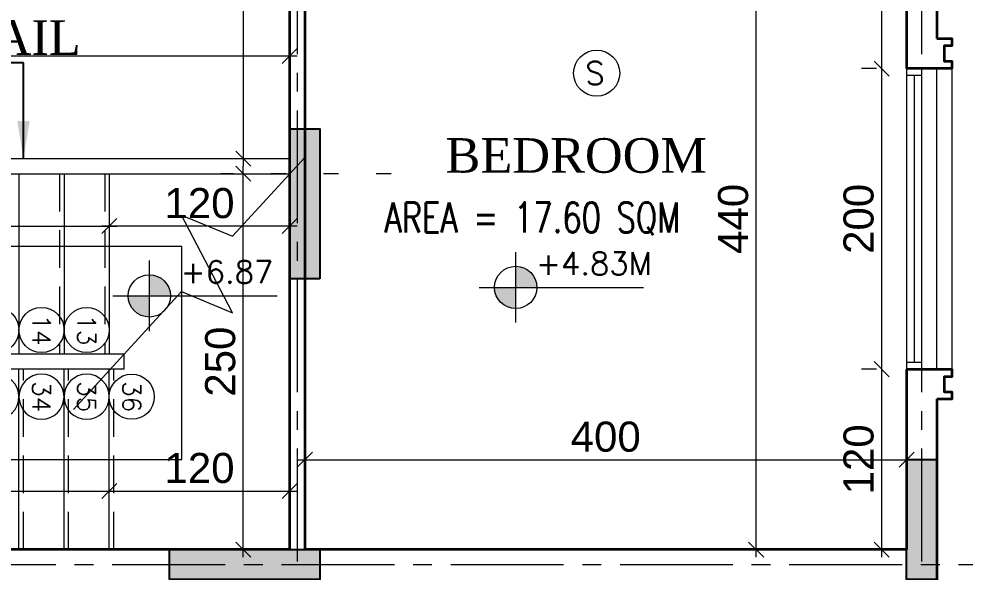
# Model space of a CAD drawing. Header units: millimetres. Extents: x -11627 to -10952, y 10244 to 10588.
# Drawn here: x -11306.41 to -11300.12, y 10461.08 to 10464.76 of the extents above; entities that cross this region are included whole.
import ezdxf
from ezdxf.enums import TextEntityAlignment as Align

# ---------------------------------------------------------------- set-up
doc = ezdxf.new("R2010")
doc.units = ezdxf.units.MM
doc.header["$PDMODE"] = 35
for name, pattern in [('DOT', [0.25, 0, -0.25]), ('GROUND FLOOR XREF - option 3$0$FATHER FR$0$CENTER2', [1.125, 0.75, -0.125, 0.125, -0.125]), ('HIDDEN', [0.375, 0.25, -0.125])]:
    doc.linetypes.add(name, pattern=pattern)
doc.layers.get('0').update_dxf_attribs({"lineweight": 5})
doc.layers.get('DEFPOINTS').update_dxf_attribs({"lineweight": 5})
for name, color, linetype in [('A-ARROW', 1, 'Continuous'), ('CivilDefense', 2, 'Continuous'), ('col1', 6, 'Continuous')]:
    doc.layers.add(name, color=color, linetype=linetype)
for name, color, linetype, lineweight in [('A-AXIS LINE', 8, 'GROUND FLOOR XREF - option 3$0$FATHER FR$0$CENTER2', 0), ('A-GEN DIMS INTERNAL', 86, 'Continuous', 5), ('A-LEVEL TAG', 23, 'Continuous', 9), ('A-STAIR HIDDEN', 251, 'HIDDEN', 9), ('A-STAIRS', 5, 'Continuous', 9), ('A-TEXT', 3, 'Continuous', 13), ('DIM IN', 191, 'Continuous', 5), ('DOORS', 30, 'Continuous', 9), ('FIRE', 2, 'Continuous', 5), ('S-COL HATCH', 5, 'Continuous', 15), ('STAIR', 34, 'Continuous', 5), ('SYMBOLS LEVEL', 233, 'Continuous', 5), ('text1', 32, 'Continuous', 9), ('WALLS', 4, 'Continuous', 35), ('Window', 57, 'Continuous', 13)]:
    doc.layers.add(name, color=color, linetype=linetype, lineweight=lineweight)
doc.styles.add('Axis-Circle', font='ROMANS.shx', dxfattribs={"height": 0.4})
doc.styles.add('GROUND FLOOR XREF - option 3$0$STYLE1', font='arial.ttf', dxfattribs={"height": 0.2})
doc.styles.add('ROMANS', font='romans.shx', dxfattribs={"width": 0.85})
doc.styles.add('SIMPLEX', font='romans.shx', dxfattribs={"width": 0.75})
doc.styles.add('STYLE2', font='times.ttf', dxfattribs={"height": 0.25})
doc.styles.add('T20-200', font='ROMANS.SHX', dxfattribs={"height": 0.4})
doc.dimstyles.new('D100', dxfattribs={"dimtxt": 0.2, "dimasz": 0.1, "dimexe": 0.18, "dimexo": 0.0625, "dimgap": 0.1, "dimtad": 1, "dimzin": 0, "dimdsep": 46, "dimtxsty": 'SIMPLEX', "dimblk": 'DOT1', "dimcen": 0.1, "dimse1": 1, "dimse2": 1, "dimclrd": 256, "dimclre": 256, "dimclrt": 256, "dimadec": 0, "dimazin": 0, "dimtfac": 5, "dimtix": 1, "dimtmove": 2, "dimatfit": 3, "dimfxl": 1, "dimtolj": 1, "dimtzin": 0, "dimlwd": -1, "dimlwe": -1, "dimarcsym": 0})
doc.dimstyles.new('DIM 100', dxfattribs={"dimtxt": 0.2, "dimasz": 0.1, "dimexe": 0.15, "dimexo": 0.2, "dimgap": 0.05, "dimtad": 1, "dimdec": 0, "dimlfac": 100, "dimzin": 1, "dimdsep": 46, "dimtxsty": 'GROUND FLOOR XREF - option 3$0$STYLE1', "dimblk": 'OBLIQUE', "dimcen": 0.02, "dimdle": 0.05, "dimclrd": 256, "dimclre": 6, "dimclrt": 3, "dimadec": 1, "dimazin": 0, "dimtfac": 0.9, "dimtdec": 0, "dimtix": 1, "dimtofl": 0, "dimtmove": 2, "dimatfit": 3, "dimldrblk": 'ARCHTICK', "dimfxl": 1, "dimtolj": 1, "dimtzin": 12, "dimlwd": -1, "dimlwe": -1, "dimarcsym": 0})

# ---------------------------------------------------------------- blocks, each defined once
blk = doc.blocks.new('_Oblique')
at = {"color": 0, "linetype": 'ByBlock', "lineweight": -2}
blk.add_line((-0.5, -0.5), (0.5, 0.5), dxfattribs=at)
blk = doc.blocks.new('*D975')
at = {"layer": 'A-GEN DIMS INTERNAL', "color": 6, "linetype": 'DOT', "transparency": 16777216}
for p, q in [((-11304.5061, 10461.9586), (-11304.5061, 10461.6733)), ((-11300.5061, 10461.9586), (-11300.5061, 10461.6733))]:
    blk.add_line(p, q, dxfattribs=at)
at = {"layer": 'A-GEN DIMS INTERNAL', "transparency": 16777216}
blk.add_line((-11304.5561, 10461.8233), (-11300.4561, 10461.8233), dxfattribs=at)
at = {"layer": 'DEFPOINTS', "color": 0, "transparency": 16777216}
for p in [(-11304.5061, 10462.1586), (-11300.5061, 10462.1586), (-11300.5061, 10461.8233)]:
    blk.add_point(p, dxfattribs=at)
at = {"layer": 'A-GEN DIMS INTERNAL', "transparency": 16777216, "xscale": 0.1, "yscale": 0.1, "zscale": 0.1, "rotation": 180}
blk.add_blockref('_Oblique', (-11304.5061, 10461.8233), dxfattribs=at)
at = {"layer": 'A-GEN DIMS INTERNAL', "transparency": 16777216, "xscale": 0.1, "yscale": 0.1, "zscale": 0.1}
blk.add_blockref('_Oblique', (-11300.5061, 10461.8233), dxfattribs=at)
at = {"layer": 'A-GEN DIMS INTERNAL', "color": 3, "transparency": 16777216, "insert": (-11302.5061, 10461.9754), "char_height": 0.2, "attachment_point": 5, "style": 'GROUND FLOOR XREF - option 3$0$STYLE1'}
blk.add_mtext('\\A1;400', dxfattribs=at)
blk = doc.blocks.new('_ArchTick')
at = {"color": 0, "linetype": 'ByBlock', "const_width": 0.15}
blk.add_lwpolyline([(-0.5, -0.5), (0.5, 0.5)], dxfattribs=at)
blk = doc.blocks.new('*D995')
at = {"layer": 'A-GEN DIMS INTERNAL', "transparency": 16777216}
blk.add_line((-11300.6725, 10465.6756), (-11300.6725, 10464.3756), dxfattribs=at)
at = {"layer": 'A-GEN DIMS INTERNAL', "color": 6, "linetype": 'DOT', "transparency": 16777216}
for p, q in [((-11300.7061, 10465.6256), (-11300.8225, 10465.6256)), ((-11300.7061, 10464.4256), (-11300.8225, 10464.4256))]:
    blk.add_line(p, q, dxfattribs=at)
at = {"layer": 'DEFPOINTS', "color": 0, "transparency": 16777216}
for p in [(-11300.5061, 10465.6256), (-11300.6725, 10464.4256), (-11300.5061, 10464.4256)]:
    blk.add_point(p, dxfattribs=at)
at = {"layer": 'A-GEN DIMS INTERNAL', "transparency": 16777216, "xscale": 0.1, "yscale": 0.1, "zscale": 0.1}
for p, rotation in [((-11300.6725, 10465.6256), 90), ((-11300.6725, 10464.4256), 270)]:
    blk.add_blockref('_Oblique', p, dxfattribs=dict(at, rotation=rotation))
at = {"layer": 'A-GEN DIMS INTERNAL', "color": 3, "transparency": 16777216, "insert": (-11300.8246, 10465.0256), "char_height": 0.2, "attachment_point": 5, "rotation": 90, "style": 'GROUND FLOOR XREF - option 3$0$STYLE1'}
blk.add_mtext('\\A1;120', dxfattribs=at)
blk = doc.blocks.new('*D996')
at = {"layer": 'A-GEN DIMS INTERNAL', "transparency": 16777216}
blk.add_line((-11300.6725, 10464.4756), (-11300.6725, 10462.3756), dxfattribs=at)
at = {"layer": 'A-GEN DIMS INTERNAL', "color": 6, "linetype": 'DOT', "transparency": 16777216}
for p, q in [((-11300.7061, 10464.4256), (-11300.8225, 10464.4256)), ((-11300.7061, 10462.4256), (-11300.8225, 10462.4256))]:
    blk.add_line(p, q, dxfattribs=at)
at = {"layer": 'DEFPOINTS', "color": 0, "transparency": 16777216}
for p in [(-11300.5061, 10464.4256), (-11300.6725, 10462.4256), (-11300.5061, 10462.4256)]:
    blk.add_point(p, dxfattribs=at)
at = {"layer": 'A-GEN DIMS INTERNAL', "transparency": 16777216, "xscale": 0.1, "yscale": 0.1, "zscale": 0.1}
for p, rotation in [((-11300.6725, 10464.4256), 90), ((-11300.6725, 10462.4256), 270)]:
    blk.add_blockref('_Oblique', p, dxfattribs=dict(at, rotation=rotation))
at = {"layer": 'A-GEN DIMS INTERNAL', "color": 3, "transparency": 16777216, "insert": (-11300.8246, 10463.4256), "char_height": 0.2, "attachment_point": 5, "rotation": 90, "style": 'GROUND FLOOR XREF - option 3$0$STYLE1'}
blk.add_mtext('\\A1;200', dxfattribs=at)
blk = doc.blocks.new('*D1008')
at = {"layer": 'A-GEN DIMS INTERNAL', "transparency": 16777216}
blk.add_line((-11301.5061, 10461.1756), (-11301.5061, 10465.6756), dxfattribs=at)
at = {"layer": 'A-GEN DIMS INTERNAL', "color": 6, "linetype": 'DOT', "transparency": 16777216}
for p, q in [((-11300.7061, 10465.6256), (-11301.6561, 10465.6256)), ((-11300.9236, 10461.2256), (-11301.6561, 10461.2256))]:
    blk.add_line(p, q, dxfattribs=at)
at = {"layer": 'DEFPOINTS', "color": 0, "transparency": 16777216}
for p in [(-11301.5061, 10465.6256), (-11300.5061, 10465.6256), (-11300.7236, 10461.2256)]:
    blk.add_point(p, dxfattribs=at)
at = {"layer": 'A-GEN DIMS INTERNAL', "transparency": 16777216, "xscale": 0.1, "yscale": 0.1, "zscale": 0.1}
for p, rotation in [((-11301.5061, 10465.6256), 90), ((-11301.5061, 10461.2256), 270)]:
    blk.add_blockref('_Oblique', p, dxfattribs=dict(at, rotation=rotation))
at = {"layer": 'A-GEN DIMS INTERNAL', "color": 3, "transparency": 16777216, "insert": (-11301.6582, 10463.4256), "char_height": 0.2, "attachment_point": 5, "rotation": 90, "style": 'GROUND FLOOR XREF - option 3$0$STYLE1'}
blk.add_mtext('\\A1;440', dxfattribs=at)
blk = doc.blocks.new('*D1022')
at = {"layer": 'A-GEN DIMS INTERNAL', "transparency": 16777216}
blk.add_line((-11300.6725, 10462.4756), (-11300.6725, 10461.1756), dxfattribs=at)
at = {"layer": 'A-GEN DIMS INTERNAL', "color": 6, "linetype": 'DOT', "transparency": 16777216}
for p, q in [((-11300.7061, 10462.4256), (-11300.8225, 10462.4256)), ((-11300.7061, 10461.2256), (-11300.8225, 10461.2256))]:
    blk.add_line(p, q, dxfattribs=at)
at = {"layer": 'DEFPOINTS', "color": 0, "transparency": 16777216}
for p in [(-11300.5061, 10462.4256), (-11300.6725, 10461.2256), (-11300.5061, 10461.2256)]:
    blk.add_point(p, dxfattribs=at)
at = {"layer": 'A-GEN DIMS INTERNAL', "transparency": 16777216, "xscale": 0.1, "yscale": 0.1, "zscale": 0.1}
for p, rotation in [((-11300.6725, 10462.4256), 90), ((-11300.6725, 10461.2256), 270)]:
    blk.add_blockref('_Oblique', p, dxfattribs=dict(at, rotation=rotation))
at = {"layer": 'A-GEN DIMS INTERNAL', "color": 3, "transparency": 16777216, "insert": (-11300.8246, 10461.8256), "char_height": 0.2, "attachment_point": 5, "rotation": 90, "style": 'GROUND FLOOR XREF - option 3$0$STYLE1'}
blk.add_mtext('\\A1;120', dxfattribs=at)
blk = doc.blocks.new('*D1095')
at = {"layer": 'A-GEN DIMS INTERNAL', "color": 6, "linetype": 'DOT', "transparency": 16777216}
for p, q in [((-11317.5061, 10465.103), (-11317.5061, 10464.3591)), ((-11304.6061, 10465.103), (-11304.6061, 10464.3591))]:
    blk.add_line(p, q, dxfattribs=at)
at = {"layer": 'A-GEN DIMS INTERNAL', "transparency": 16777216}
blk.add_line((-11317.5561, 10464.5091), (-11304.5561, 10464.5091), dxfattribs=at)
at = {"layer": 'DEFPOINTS', "color": 0, "transparency": 16777216}
for p in [(-11317.5061, 10465.303), (-11304.6061, 10465.303), (-11304.6061, 10464.5091)]:
    blk.add_point(p, dxfattribs=at)
at = {"layer": 'A-GEN DIMS INTERNAL', "transparency": 16777216, "xscale": 0.1, "yscale": 0.1, "zscale": 0.1, "rotation": 180}
blk.add_blockref('_Oblique', (-11317.5061, 10464.5091), dxfattribs=at)
at = {"layer": 'A-GEN DIMS INTERNAL', "transparency": 16777216, "xscale": 0.1, "yscale": 0.1, "zscale": 0.1}
blk.add_blockref('_Oblique', (-11304.6061, 10464.5091), dxfattribs=at)
at = {"layer": 'A-GEN DIMS INTERNAL', "color": 3, "transparency": 16777216, "insert": (-11311.0561, 10464.6612), "char_height": 0.2, "attachment_point": 5, "style": 'GROUND FLOOR XREF - option 3$0$STYLE1'}
blk.add_mtext('\\A1;1290', dxfattribs=at)
blk = doc.blocks.new('TGTGTGTGTGTGTG')
at = {"layer": 'A-AXIS LINE'}
for p, q in [((-11379.0385, 10474.272), (-11379.0385, 10449.6118)), ((-11374.8867, 10474.272), (-11374.8867, 10449.6118)), ((-11398.2667, 10461.1256), (-11373.8915, 10461.1256))]:
    blk.add_line(p, q, dxfattribs=at)
blk = doc.blocks.new('DDW')
at = {"layer": 'SYMBOLS LEVEL'}
h = blk.add_hatch(color=256, dxfattribs=at)
edge = h.paths.add_edge_path()
edge.add_line((-11621.43, 10035.1153), (-11621.43, 10034.9745))
edge.add_line((-11621.43, 10034.9745), (-11621.2892, 10034.9745))
edge.add_arc((-11621.43, 10034.9745), 0.1408, 0, 90)
edge = h.paths.add_edge_path()
edge.add_line((-11621.43, 10034.8337), (-11621.43, 10034.9745))
edge.add_line((-11621.43, 10034.9745), (-11621.5709, 10034.9745))
edge.add_arc((-11621.43, 10034.9745), 0.1408, 180, 270)
for p, q in [((-11621.43, 10034.7402), (-11621.43, 10035.2088)), ((-11621.6737, 10034.9745), (-11620.5802, 10034.9745))]:
    blk.add_line(p, q, dxfattribs=at)
blk.add_circle((-11621.43, 10034.9745), 0.1408, dxfattribs=at)
blk = doc.blocks.new('*D1102')
at = {"layer": 'A-GEN DIMS INTERNAL', "color": 6, "linetype": 'DOT', "transparency": 16777216}
for p, q in [((-11303.9313, 10463.7256), (-11305.0655, 10463.7256)), ((-11305.1155, 10461.2256), (-11305.0655, 10461.2256))]:
    blk.add_line(p, q, dxfattribs=at)
at = {"layer": 'A-GEN DIMS INTERNAL', "transparency": 16777216}
blk.add_line((-11304.9155, 10461.1756), (-11304.9155, 10463.7756), dxfattribs=at)
at = {"layer": 'DEFPOINTS', "color": 0, "transparency": 16777216}
for p in [(-11304.9155, 10463.7256), (-11303.7313, 10463.7256), (-11304.9155, 10461.2256)]:
    blk.add_point(p, dxfattribs=at)
at = {"layer": 'A-GEN DIMS INTERNAL', "transparency": 16777216, "xscale": 0.1, "yscale": 0.1, "zscale": 0.1}
for p, rotation in [((-11304.9155, 10463.7256), 90), ((-11304.9155, 10461.2256), 270)]:
    blk.add_blockref('_Oblique', p, dxfattribs=dict(at, rotation=rotation))
at = {"layer": 'A-GEN DIMS INTERNAL', "color": 3, "transparency": 16777216, "insert": (-11305.0676, 10462.4756), "char_height": 0.2, "attachment_point": 5, "rotation": 90, "style": 'GROUND FLOOR XREF - option 3$0$STYLE1'}
blk.add_mtext('\\A1;250', dxfattribs=at)
blk = doc.blocks.new('Axis-Circle')
at = {"color": 0}
blk.add_circle((0, 0), 0.4, dxfattribs=at)
at = {"color": 4, "style": 'Axis-Circle'}
blk.add_attdef('NO', text='', height=0.32, dxfattribs=at).set_placement((0, 0), align=Align.MIDDLE_CENTER)
blk = doc.blocks.new('*D1103')
at = {"layer": 'A-GEN DIMS INTERNAL', "transparency": 16777216}
blk.add_line((-11304.5561, 10463.3771), (-11305.8561, 10463.3771), dxfattribs=at)
at = {"layer": 'A-GEN DIMS INTERNAL', "color": 6, "linetype": 'DOT', "transparency": 16777216}
for p, q in [((-11305.8061, 10463.3771), (-11305.8061, 10463.2271)), ((-11304.6061, 10463.3272), (-11304.6061, 10463.2271))]:
    blk.add_line(p, q, dxfattribs=at)
at = {"layer": 'DEFPOINTS', "color": 0, "transparency": 16777216}
for p in [(-11305.8061, 10463.5771), (-11304.6061, 10463.5272), (-11305.8061, 10463.3771)]:
    blk.add_point(p, dxfattribs=at)
at = {"layer": 'A-GEN DIMS INTERNAL', "transparency": 16777216, "xscale": 0.1, "yscale": 0.1, "zscale": 0.1, "rotation": 180}
blk.add_blockref('_Oblique', (-11305.8061, 10463.3771), dxfattribs=at)
at = {"layer": 'A-GEN DIMS INTERNAL', "transparency": 16777216, "xscale": 0.1, "yscale": 0.1, "zscale": 0.1}
blk.add_blockref('_Oblique', (-11304.6061, 10463.3771), dxfattribs=at)
at = {"layer": 'A-GEN DIMS INTERNAL', "color": 3, "transparency": 16777216, "insert": (-11305.2061, 10463.5292), "char_height": 0.2, "attachment_point": 5, "style": 'GROUND FLOOR XREF - option 3$0$STYLE1'}
blk.add_mtext('\\A1;120', dxfattribs=at)
blk = doc.blocks.new('*D1104')
at = {"layer": 'A-GEN DIMS INTERNAL', "color": 6, "linetype": 'DOT', "transparency": 16777216}
for p, q in [((-11309.1061, 10463.5256), (-11309.1061, 10463.2271)), ((-11305.8061, 10463.5256), (-11305.8061, 10463.2271))]:
    blk.add_line(p, q, dxfattribs=at)
at = {"layer": 'A-GEN DIMS INTERNAL', "transparency": 16777216}
blk.add_line((-11309.1561, 10463.3771), (-11305.7561, 10463.3771), dxfattribs=at)
at = {"layer": 'DEFPOINTS', "color": 0, "transparency": 16777216}
for p in [(-11309.1061, 10463.7256), (-11305.8061, 10463.7256), (-11305.8061, 10463.3771)]:
    blk.add_point(p, dxfattribs=at)
at = {"layer": 'A-GEN DIMS INTERNAL', "transparency": 16777216, "xscale": 0.1, "yscale": 0.1, "zscale": 0.1, "rotation": 180}
blk.add_blockref('_Oblique', (-11309.1061, 10463.3771), dxfattribs=at)
at = {"layer": 'A-GEN DIMS INTERNAL', "transparency": 16777216, "xscale": 0.1, "yscale": 0.1, "zscale": 0.1}
blk.add_blockref('_Oblique', (-11305.8061, 10463.3771), dxfattribs=at)
at = {"layer": 'A-GEN DIMS INTERNAL', "color": 3, "transparency": 16777216, "insert": (-11307.4561, 10463.5293), "char_height": 0.2, "attachment_point": 5, "style": 'GROUND FLOOR XREF - option 3$0$STYLE1'}
blk.add_mtext('\\A1;330', dxfattribs=at)
blk = doc.blocks.new('*D1105')
at = {"layer": 'A-GEN DIMS INTERNAL', "color": 6, "linetype": 'DOT', "transparency": 16777216}
for p, q in [((-11309.1061, 10461.4256), (-11309.1061, 10461.7649)), ((-11305.8061, 10461.4256), (-11305.8061, 10461.7649))]:
    blk.add_line(p, q, dxfattribs=at)
at = {"layer": 'A-GEN DIMS INTERNAL', "transparency": 16777216}
blk.add_line((-11309.1561, 10461.6149), (-11305.7561, 10461.6149), dxfattribs=at)
at = {"layer": 'DEFPOINTS', "color": 0, "transparency": 16777216}
for p in [(-11305.8061, 10461.6149), (-11309.1061, 10461.2256), (-11305.8061, 10461.2256)]:
    blk.add_point(p, dxfattribs=at)
at = {"layer": 'A-GEN DIMS INTERNAL', "transparency": 16777216, "xscale": 0.1, "yscale": 0.1, "zscale": 0.1, "rotation": 180}
blk.add_blockref('_Oblique', (-11309.1061, 10461.6149), dxfattribs=at)
at = {"layer": 'A-GEN DIMS INTERNAL', "transparency": 16777216, "xscale": 0.1, "yscale": 0.1, "zscale": 0.1}
blk.add_blockref('_Oblique', (-11305.8061, 10461.6149), dxfattribs=at)
at = {"layer": 'A-GEN DIMS INTERNAL', "color": 3, "transparency": 16777216, "insert": (-11307.4561, 10461.7671), "char_height": 0.2, "attachment_point": 5, "style": 'GROUND FLOOR XREF - option 3$0$STYLE1'}
blk.add_mtext('\\A1;330', dxfattribs=at)
blk = doc.blocks.new('*D1106')
at = {"layer": 'A-GEN DIMS INTERNAL', "color": 6, "linetype": 'DOT', "transparency": 16777216}
for p, q in [((-11305.8061, 10461.4256), (-11305.8061, 10461.7649)), ((-11304.6061, 10461.4256), (-11304.6061, 10461.7649))]:
    blk.add_line(p, q, dxfattribs=at)
at = {"layer": 'A-GEN DIMS INTERNAL', "transparency": 16777216}
blk.add_line((-11305.8561, 10461.6149), (-11304.5561, 10461.6149), dxfattribs=at)
at = {"layer": 'DEFPOINTS', "color": 0, "transparency": 16777216}
for p in [(-11304.6061, 10461.6149), (-11305.8061, 10461.2256), (-11304.6061, 10461.2256)]:
    blk.add_point(p, dxfattribs=at)
at = {"layer": 'A-GEN DIMS INTERNAL', "transparency": 16777216, "xscale": 0.1, "yscale": 0.1, "zscale": 0.1, "rotation": 180}
blk.add_blockref('_Oblique', (-11305.8061, 10461.6149), dxfattribs=at)
at = {"layer": 'A-GEN DIMS INTERNAL', "transparency": 16777216, "xscale": 0.1, "yscale": 0.1, "zscale": 0.1}
blk.add_blockref('_Oblique', (-11304.6061, 10461.6149), dxfattribs=at)
at = {"layer": 'A-GEN DIMS INTERNAL', "color": 3, "transparency": 16777216, "insert": (-11305.2061, 10461.767), "char_height": 0.2, "attachment_point": 5, "style": 'GROUND FLOOR XREF - option 3$0$STYLE1'}
blk.add_mtext('\\A1;120', dxfattribs=at)
blk = doc.blocks.new('DOT1')
at = {"color": 0}
for p, q in [((0, -2), (0, 2)), ((-2, 0), (2, 0))]:
    blk.add_line(p, q, dxfattribs=at)
blk.add_circle((0, 0), 0.54, dxfattribs=at)
blk = doc.blocks.new('*D1108')
at = {"layer": 'A-GEN DIMS INTERNAL', "transparency": 16777216}
blk.add_line((-11304.9155, 10468.0756), (-11304.9155, 10463.7756), dxfattribs=at)
at = {"layer": 'A-GEN DIMS INTERNAL', "color": 6, "linetype": 'DOT', "transparency": 16777216}
for p, q in [((-11304.9494, 10468.0256), (-11305.0655, 10468.0256)), ((-11304.9732, 10463.8256), (-11305.0655, 10463.8256))]:
    blk.add_line(p, q, dxfattribs=at)
at = {"layer": 'DEFPOINTS', "color": 0, "transparency": 16777216}
for p in [(-11304.7494, 10468.0256), (-11304.9155, 10463.8256), (-11304.7732, 10463.8256)]:
    blk.add_point(p, dxfattribs=at)
at = {"layer": 'A-GEN DIMS INTERNAL', "transparency": 16777216, "xscale": 0.1, "yscale": 0.1, "zscale": 0.1}
for p, rotation in [((-11304.9155, 10468.0256), 90), ((-11304.9155, 10463.8256), 270)]:
    blk.add_blockref('_Oblique', p, dxfattribs=dict(at, rotation=rotation))
at = {"layer": 'A-GEN DIMS INTERNAL', "color": 3, "transparency": 16777216, "insert": (-11305.0676, 10465.9256), "char_height": 0.2, "attachment_point": 5, "rotation": 90, "style": 'GROUND FLOOR XREF - option 3$0$STYLE1'}
blk.add_mtext('\\A1;420', dxfattribs=at)
blk = doc.blocks.new('gcol')
at = {"layer": 'S-COL HATCH', "linetype": 'Continuous'}
h = blk.add_hatch(color=256, dxfattribs=at)
h.dxf.hatch_style = 1
h.paths.add_polyline_path([(60.0393, 12.8), (59.8393, 12.8), (59.8393, 13.8), (60.0393, 13.8)])
h = blk.add_hatch(color=256, dxfattribs=at)
h.dxf.hatch_style = 1
h.paths.add_polyline_path([(63.9393, 11.6), (64.1393, 11.6), (64.1393, 10.8), (63.9393, 10.8)])
h = blk.add_hatch(color=256, dxfattribs=at)
h.dxf.hatch_style = 1
h.paths.add_polyline_path([(59.0393, 10.8), (59.0393, 11), (60.0393, 11), (60.0393, 10.8)])
at = {"layer": 'col1'}
for points in [[(60.0393, 12.8), (59.8393, 12.8), (59.8393, 13.8), (60.0393, 13.8)], [(63.9393, 11.6), (64.1393, 11.6), (64.1393, 10.8), (63.9393, 10.8)], [(59.0393, 10.8), (59.0393, 11), (60.0393, 11), (60.0393, 10.8)]]:
    blk.add_lwpolyline(points, close=True, dxfattribs=at)

msp = doc.modelspace()

# ---------------------------------------------------------------- linework, layer by layer
at = {"layer": 'A-STAIR HIDDEN'}
for p, q in [((-11306.1361, 10463.7256), (-11306.1361, 10462.5256)), ((-11305.8361, 10463.7256), (-11305.8361, 10462.5256)), ((-11306.3761, 10461.2256), (-11306.3761, 10462.4256)), ((-11306.0761, 10461.2256), (-11306.0761, 10462.4256)), ((-11305.7761, 10461.2256), (-11305.7761, 10462.4256))]:
    msp.add_line(p, q, dxfattribs=at)
at = {"layer": 'A-STAIRS'}
for p, q in [((-11306.4061, 10463.7256), (-11306.4061, 10462.5256)), ((-11306.1061, 10463.7256), (-11306.1061, 10462.5256)), ((-11305.8061, 10463.7256), (-11305.8061, 10462.5256)), ((-11305.3243, 10463.2416), (-11309.1061, 10463.2416)), ((-11305.3243, 10461.8256), (-11305.3243, 10463.2416)), ((-11306.4061, 10461.2256), (-11306.4061, 10462.4256)), ((-11306.1061, 10461.2256), (-11306.1061, 10462.4256)), ((-11305.8061, 10461.2256), (-11305.8061, 10462.4256)), ((-11309.1061, 10461.8256), (-11305.3243, 10461.8256))]:
    msp.add_line(p, q, dxfattribs=at)
at = {"layer": 'DOORS'}
for p, q in [((-11304.6061, 10463.8256), (-11309.2061, 10463.8256)), ((-11309.2061, 10463.7256), (-11304.6061, 10463.7256)), ((-11305.7061, 10462.5256), (-11309.2061, 10462.5256)), ((-11305.7061, 10462.4256), (-11305.7061, 10462.5256)), ((-11305.7061, 10462.4256), (-11309.2061, 10462.4256))]:
    msp.add_line(p, q, dxfattribs=at)
at = {"layer": 'FIRE'}
msp.add_circle((-11302.5663, 10464.395), 0.1535, dxfattribs=at)
at = {"layer": 'STAIR'}
msp.add_lwpolyline([(-11306.0439, 10462.157), (-11305.325, 10462.9413), (-11304.9874, 10462.8014), (-11305.3248, 10463.4498), (-11304.9871, 10463.3099), (-11304.5061, 10463.8347)], dxfattribs=at)
at = {"layer": 'WALLS'}
for p, q in [((-11300.3061, 10466.2256), (-11300.3061, 10464.6256)), ((-11304.6061, 10461.2256), (-11304.6061, 10466.0252)), ((-11304.5061, 10465.6256), (-11304.5061, 10461.2256)), ((-11300.5061, 10465.6256), (-11300.5061, 10464.4256)), ((-11300.3061, 10464.4256), (-11300.5061, 10464.4256)), ((-11300.5061, 10462.4256), (-11300.5061, 10461.2256)), ((-11300.5061, 10462.4256), (-11300.3061, 10462.4256)), ((-11300.3061, 10462.2256), (-11300.3061, 10460.2256)), ((-11304.6061, 10461.2256), (-11309.7061, 10461.2256)), ((-11300.5061, 10461.2256), (-11304.5061, 10461.2256))]:
    msp.add_line(p, q, dxfattribs=at)
for points in [[(-11300.3061, 10464.6256), (-11300.2061, 10464.6256), (-11300.2061, 10464.5756), (-11300.2561, 10464.5756), (-11300.2561, 10464.4756), (-11300.2061, 10464.4756), (-11300.2061, 10464.4256), (-11300.3061, 10464.4256)], [(-11300.3061, 10462.4256), (-11300.2061, 10462.4256), (-11300.2061, 10462.3756), (-11300.2561, 10462.3756), (-11300.2561, 10462.2756), (-11300.2061, 10462.2756), (-11300.2061, 10462.2256), (-11300.3061, 10462.2256)]]:
    msp.add_lwpolyline(points, dxfattribs=at)
at = {"layer": 'Window'}
for p, q in [((-11300.5061, 10464.4256), (-11300.5061, 10462.4256)), ((-11300.4061, 10464.4256), (-11300.4061, 10462.4256)), ((-11300.3061, 10462.4256), (-11300.3061, 10464.4256)), ((-11300.2061, 10464.4256), (-11300.2061, 10462.4256)), ((-11300.4061, 10464.379), (-11300.5061, 10464.379)), ((-11300.4561, 10464.379), (-11300.4561, 10462.471)), ((-11300.4061, 10462.471), (-11300.5061, 10462.471))]:
    msp.add_line(p, q, dxfattribs=at)

# ---------------------------------------------------------------- block references
msp.add_blockref('gcol', (-11364.4453, 10450.2256))
at = {"layer": 'A-LEVEL TAG', "ltscale": 0.3}
msp.add_blockref('DDW', (318.3258, 427.9949), dxfattribs=at)
at = {"layer": 'A-TEXT'}
ref = msp.add_blockref('Axis-Circle', (-11306.5561, 10462.6862), dxfattribs=dict(at, xscale=0.3750000000000875, yscale=0.3750000000000875, zscale=0.3750000000000875, rotation=89.99999999999999))
ref.add_attrib('NO', '15', dxfattribs={"layer": '0', "color": 30, "height": 0.12, "rotation": 270, "style": 'Axis-Circle'}).set_placement((-11306.5561, 10462.6862), align=Align.MIDDLE_CENTER)
ref = msp.add_blockref('Axis-Circle', (-11306.2561, 10462.6862), dxfattribs=dict(at, xscale=0.3750000000000875, yscale=0.3750000000000875, zscale=0.3750000000000875, rotation=89.99999999999999))
ref.add_attrib('NO', '14', dxfattribs={"layer": '0', "color": 30, "height": 0.12, "rotation": 270, "style": 'Axis-Circle'}).set_placement((-11306.2561, 10462.6862), align=Align.MIDDLE_CENTER)
ref = msp.add_blockref('Axis-Circle', (-11305.9561, 10462.6862), dxfattribs=dict(at, xscale=0.3750000000000875, yscale=0.3750000000000875, zscale=0.3750000000000875, rotation=89.99999999999999))
ref.add_attrib('NO', '13', dxfattribs={"layer": '0', "color": 30, "height": 0.12, "rotation": 270, "style": 'Axis-Circle'}).set_placement((-11305.9561, 10462.6862), align=Align.MIDDLE_CENTER)
ref = msp.add_blockref('Axis-Circle', (-11306.5565, 10462.2422), dxfattribs=dict(at, xscale=-0.3750000000000875, yscale=0.3750000000000875, zscale=0.3750000000000875, rotation=270))
ref.add_attrib('NO', '33', dxfattribs={"layer": '0', "color": 30, "height": 0.12, "rotation": 270, "style": 'Axis-Circle'}).set_placement((-11306.5565, 10462.2422), align=Align.MIDDLE_CENTER)
ref = msp.add_blockref('Axis-Circle', (-11306.2565, 10462.2422), dxfattribs=dict(at, xscale=-0.3750000000000875, yscale=0.3750000000000875, zscale=0.3750000000000875, rotation=270))
ref.add_attrib('NO', '34', dxfattribs={"layer": '0', "color": 30, "height": 0.12, "rotation": 270, "style": 'Axis-Circle'}).set_placement((-11306.2565, 10462.2422), align=Align.MIDDLE_CENTER)
ref = msp.add_blockref('Axis-Circle', (-11305.9565, 10462.2422), dxfattribs=dict(at, xscale=-0.3750000000000875, yscale=0.3750000000000875, zscale=0.3750000000000875, rotation=270))
ref.add_attrib('NO', '35', dxfattribs={"layer": '0', "color": 30, "height": 0.12, "rotation": 270, "style": 'Axis-Circle'}).set_placement((-11305.9565, 10462.2422), align=Align.MIDDLE_CENTER)
ref = msp.add_blockref('Axis-Circle', (-11305.6565, 10462.2422), dxfattribs=dict(at, xscale=0.3750000000000875, yscale=0.3750000000000875, zscale=0.3750000000000875, rotation=89.99999999999999))
ref.add_attrib('NO', '36', dxfattribs={"layer": '0', "color": 30, "height": 0.12, "rotation": 270, "style": 'Axis-Circle'}).set_placement((-11305.6565, 10462.2422), align=Align.MIDDLE_CENTER)
at = {"layer": 'DIM IN'}
msp.add_blockref('TGTGTGTGTGTGTG', (74.4806, 0), dxfattribs=at)
at = {"layer": 'STAIR', "ltscale": 0.3}
msp.add_blockref('DDW', (315.8904, 427.9389), dxfattribs=at)

# ---------------------------------------------------------------- texts
at = {"layer": 'A-LEVEL TAG', "insert": (-11302.9703, 10463.2033), "char_height": 0.15, "width": 0.6675, "attachment_point": 1, "style": 'T20-200'}
msp.add_mtext('+4.83M', dxfattribs=at)
at = {"layer": 'A-TEXT', "style": 'STYLE2'}
for s, p in [('HANDRAIL', (-11307.8095, 10464.5167)), (' BEDROOM', (-11303.6577, 10463.7325))]:
    msp.add_text(s, height=0.23, dxfattribs=at).set_placement(p)
at = {"layer": 'CivilDefense', "style": 'ROMANS'}
msp.add_text('S', height=0.1525, dxfattribs=at).set_placement((-11302.6422, 10464.3191))
at = {"layer": 'SYMBOLS LEVEL', "insert": (-11305.3321, 10463.1473), "char_height": 0.15, "width": 0.6675, "attachment_point": 1, "style": 'T20-200'}
msp.add_mtext('+6.87', dxfattribs=at)
at = {"layer": 'text1', "style": 'SIMPLEX', "width": 0.75}
msp.add_text('AREA = 17.60 SQM', height=0.2, dxfattribs=at).set_placement((-11303.9772, 10463.3353))

# ---------------------------------------------------------------- dimensions: what is measured, and where the dimension line sits
at = {"layer": 'A-GEN DIMS INTERNAL'}
for base, p1, p2, angle, picture, middle in [((-11304.9155, 10463.8256), (-11304.7494, 10468.0256), (-11304.7732, 10463.8256), 90, '*D1108', (-11305.0676, 10465.9256)), ((-11301.5061, 10465.6256), (-11300.7236, 10461.2256), (-11300.5061, 10465.6256), 90, '*D1008', (-11301.6582, 10463.4256)), ((-11300.6725, 10464.4256), (-11300.5061, 10465.6256), (-11300.5061, 10464.4256), 90, '*D995', (-11300.8246, 10465.0256)), ((-11300.6725, 10462.4256), (-11300.5061, 10464.4256), (-11300.5061, 10462.4256), 90, '*D996', (-11300.8246, 10463.4256)), ((-11304.9155, 10463.7256), (-11304.9155, 10461.2256), (-11303.7313, 10463.7256), 270, '*D1102', (-11305.0676, 10462.4756)), ((-11300.6725, 10461.2256), (-11300.5061, 10462.4256), (-11300.5061, 10461.2256), 90, '*D1022', (-11300.8246, 10461.8256))]:
    dim = msp.add_linear_dim(base=base, p1=p1, p2=p2, angle=angle, dimstyle='DIM 100', dxfattribs=at)
    dim.commit()
    dim.dimension.update_dxf_attribs({"geometry": picture, "text_midpoint": middle})
for base, p1, p2, picture, middle in [((-11304.6061, 10464.5091), (-11317.5061, 10465.303), (-11304.6061, 10465.303), '*D1095', (-11311.0561, 10464.6612)), ((-11305.8061, 10463.3771), (-11309.1061, 10463.7256), (-11305.8061, 10463.7256), '*D1104', (-11307.4561, 10463.5293)), ((-11305.8061, 10463.3771), (-11304.6061, 10463.5272), (-11305.8061, 10463.5771), '*D1103', (-11305.2061, 10463.5292)), ((-11300.5061, 10461.8233), (-11304.5061, 10462.1586), (-11300.5061, 10462.1586), '*D975', (-11302.5061, 10461.9754)), ((-11305.8061, 10461.6149), (-11309.1061, 10461.2256), (-11305.8061, 10461.2256), '*D1105', (-11307.4561, 10461.7671)), ((-11304.6061, 10461.6149), (-11305.8061, 10461.2256), (-11304.6061, 10461.2256), '*D1106', (-11305.2061, 10461.767))]:
    dim = msp.add_linear_dim(base=base, p1=p1, p2=p2, dimstyle='DIM 100', dxfattribs=at)
    dim.commit()
    dim.dimension.update_dxf_attribs({"geometry": picture, "text_midpoint": middle})

# ---------------------------------------------------------------- leaders
at = {"layer": 'A-ARROW'}
msp.add_leader([(-11306.3763, 10463.8256), (-11306.3763, 10464.4633), (-11307.8241, 10464.4633)], dimstyle='D100', override={"dimasz": 0.25, "dimgap": 0.1, "dimtad": 0}, dxfattribs=at)

doc.saveas('drawing.dxf')
